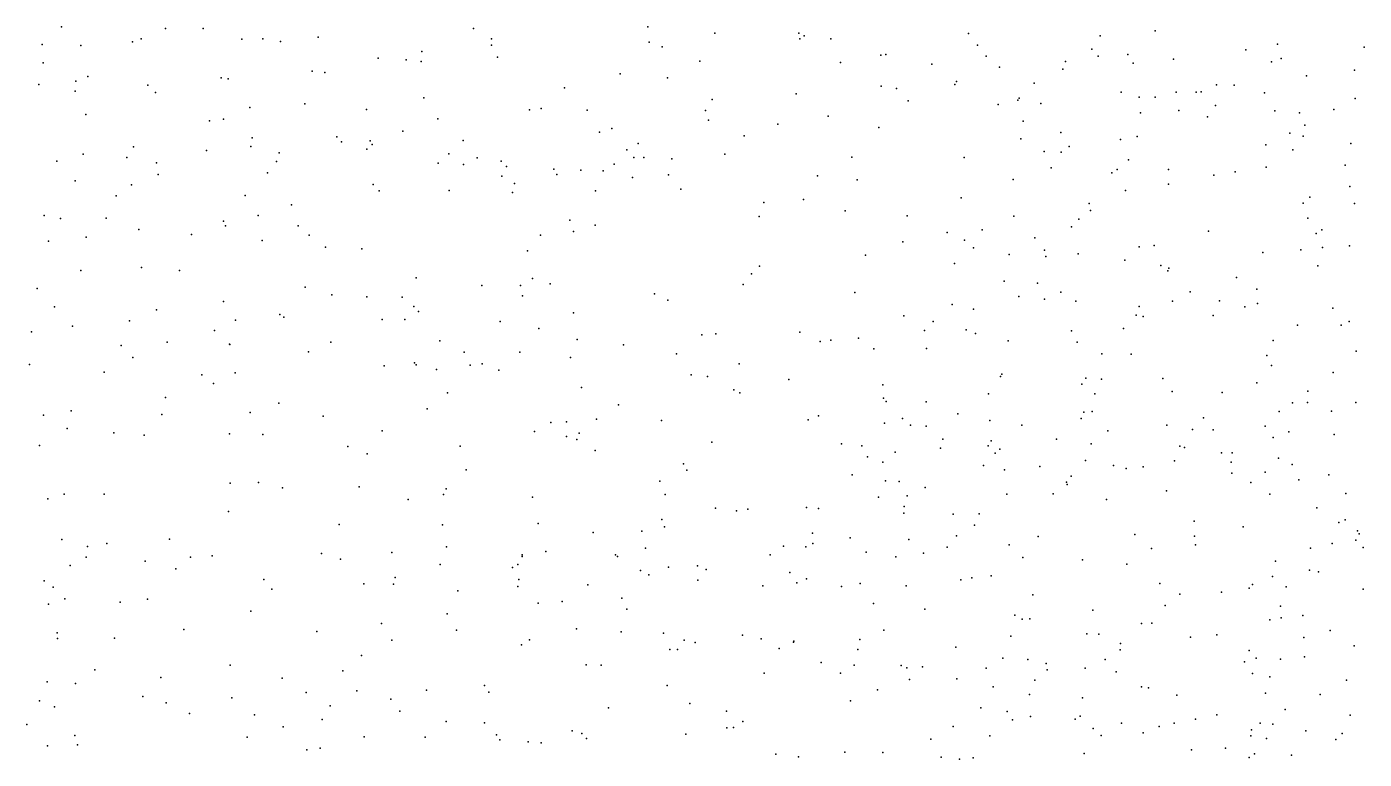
# Model space of a CAD drawing. Header units: metres. Extents: x -25 to 25, y -27.8 to 27.8.
# Drawn here: x -9.482 to -7.935, y 4.255 to 5.102 of the extents above; entities that cross this region are included whole.
import ezdxf

# ---------------------------------------------------------------- set-up
doc = ezdxf.new("R2010")
doc.units = ezdxf.units.M

msp = doc.modelspace()

# ---------------------------------------------------------------- linework, layer by layer
for p in [(-9.4414, 5.1017, 15.7807), (-9.3494, 5.0878, -2.2201), (-9.3211, 5.0999, 13.6428), (-9.2776, 5.0999, -17.5368), (-9.233, 5.0876, -9.3783), (-9.2086, 5.0877, -2.1318), (-9.1445, 5.0898, 15.6866), (-8.9652, 5.0996, 15.6322), (-8.9443, 5.0879, 26.2866), (-8.7634, 5.1018, 26.2498), (-8.686, 5.0943, 26.2154), (-8.589, 5.0943, 15.5462), (-8.5879, 5.0879, 26.1651), (-8.5827, 5.0914, -9.3175), (-8.5521, 5.088, 4.687), (-8.3927, 5.094, -19.5883), (-8.2406, 5.0912, 15.9727), (-8.1772, 5.0969, 17.6382), (-9.4638, 5.0811, 13.9341), (-9.419, 5.08, 3.2072), (-9.3593, 5.0844, -4.3106), (-9.1882, 5.0848, -17.2638), (-9.0248, 5.073, -15.5632), (-8.9444, 5.0806, -9.3981), (-8.7622, 5.0841, -9.3735), (-8.7471, 5.0786, 3.697), (-8.3823, 5.0805, 19.2748), (-8.2504, 5.0759, 20.2677), (-8.0722, 5.0751, 20.8234), (-8.0358, 5.0817, -19.572), (-7.9354, 5.0782, 19.1953), (-9.4625, 5.0602, -3.2352), (-9.0751, 5.0653, 11.0458), (-9.0431, 5.0635, 16.3608), (-9.0254, 5.0615, -16.744), (-8.9372, 5.0667, 18.1673), (-8.7036, 5.0619, -4.7359), (-8.5407, 5.0604, 19.1593), (-8.4941, 5.0689, -15.1909), (-8.4886, 5.0696, 13.7141), (-8.4352, 5.0585, 16.177), (-8.3726, 5.0679, -1.7117), (-8.2808, 5.0616, 20.1789), (-8.2428, 5.0678, -1.6199), (-8.2087, 5.0696, 20.4132), (-8.2026, 5.0597, 25.9823), (-8.1558, 5.0642, 20.5729), (-8.0428, 5.0611, 4.5577), (-8.0314, 5.0652, 26.0025), (-9.4108, 5.0442, -3.0516), (-9.2569, 5.0427, 10.7136), (-9.2485, 5.0414, 14.2385), (-9.1517, 5.0506, 13.6556), (-9.1371, 5.049, 26.2625), (-8.7954, 5.0475, 17.8394), (-8.7408, 5.0426, 13.6674), (-8.3572, 5.0552, 26.0504), (-8.284, 5.0529, 19.8837), (-8.0022, 5.0452, -17.2549), (-7.9465, 5.0515, 24.6851), (-9.4676, 5.0352, 26.0783), (-9.4255, 5.0273, -2.7126), (-9.4247, 5.0388, -17.6047), (-9.3414, 5.0341, 26.1704), (-9.3328, 5.0257, 15.78), (-8.8599, 5.0313, 14.4985), (-8.4939, 5.0332, 10.8952), (-8.4762, 5.0303, 17.6723), (-8.4086, 5.0352, -4.8424), (-8.4067, 5.0386, 14.7952), (-8.3169, 5.0367, 14.9521), (-8.2163, 5.026, 15.5871), (-8.1527, 5.0263, 15.3886), (-8.1296, 5.0263, -17.0417), (-8.1238, 5.0264, 25.9868), (-8.1063, 5.0346, -1.4837), (-8.0859, 5.0342, -16.1534), (-8.0506, 5.0255, 4.3982), (-9.1602, 5.0128, -4.4798), (-9.0224, 5.0196, 26.2725), (-8.689, 5.0177, 15.5628), (-8.5919, 5.0244, 16.2546), (-8.4627, 5.0163, 26.0943), (-8.3585, 5.0118, -9.1778), (-8.3357, 5.0171, 15.5673), (-8.3342, 5.0193, -16.3926), (-8.3092, 5.0129, 20.0815), (-8.1954, 5.0205, 20.5001), (-8.177, 5.0205, -16.544), (-8.1073, 5.0106, 19.5753), (-7.946, 5.0189, -20.8532), (-9.4133, 5.0003, 4.6839), (-9.254, 4.9949, 15.7554), (-9.2238, 5.0084, -19.3942), (-9.0888, 5.0061, 15.6854), (-9.0064, 4.9955, 13.6563), (-8.9003, 5.0059, -16.5493), (-8.8868, 5.0072, 15.6145), (-8.8336, 5.0055, 26.2519), (-8.6968, 5.005, 14.5727), (-8.5552, 4.9984, 26.1355), (-8.1941, 5.0024, 4.1876), (-8.1496, 5.0048, -19.6711), (-8.1166, 4.9976, -4.8467), (-8.0389, 5.0044, 20.897), (-8.0102, 5.0023, 19.3793), (-7.9704, 5.0061, 21.0563), (-9.2704, 4.9931, -17.1127), (-9.0466, 4.9809, -14.3895), (-8.8193, 4.9801, 4.6942), (-8.805, 4.9842, -14.9974), (-8.6933, 4.9939, 26.1971), (-8.6131, 4.9892, 3.8823), (-8.4965, 4.9855, -16.3822), (-8.3298, 4.9928, 19.9593), (-8.2862, 4.9797, 20.2516), (-8.0214, 4.9787, 25.9998), (-8.004, 4.9881, -21.0717), (-9.3582, 4.9631, -17.2911), (-9.2223, 4.9632, -16.7894), (-9.2211, 4.9733, 26.1954), (-9.123, 4.9744, -9.3222), (-9.1176, 4.9688, 14.3617), (-9.0845, 4.97, 10.6149), (-9.0824, 4.9656, -15.8171), (-8.9771, 4.9704, 15.6485), (-8.7747, 4.9668, -4.9666), (-8.6521, 4.9755, 17.8069), (-8.3323, 4.9723, -4.9646), (-8.2765, 4.9632, 19.802), (-8.217, 4.9715, -9.0806), (-8.1978, 4.9749, 19.6745), (-8.0493, 4.9652, 17.7683), (-8.0062, 4.9752, 20.9787), (-7.9508, 4.9667, 19.2053), (-9.4162, 4.9546, 10.9809), (-9.3658, 4.9506, -16.2958), (-9.2736, 4.9586, 16.3948), (-9.1896, 4.956, -2.0216), (-9.0885, 4.9604, -16.5968), (-8.9934, 4.9547, -14.5867), (-8.9609, 4.9504, -19.5637), (-8.7879, 4.9593, 18.0399), (-8.7799, 4.9508, -13.0339), (-8.7681, 4.9508, 3.7882), (-8.7358, 4.9489, 15.5738), (-8.6746, 4.9544, -5.0913), (-8.5279, 4.9512, -9.2184), (-8.398, 4.9507, 4.0732), (-8.3055, 4.9575, -19.7163), (-8.2857, 4.9568, 26.0456), (-8.2078, 4.9478, 15.252), (-8.0179, 4.9595, 13.7706), (-9.4466, 4.9465, -14.5055), (-9.3316, 4.9445, 10.5885), (-9.2031, 4.9329, -14.266), (-9.1927, 4.9459, -16.0279), (-9.006, 4.944, -4.7027), (-8.9767, 4.9425, 3.5955), (-8.9332, 4.9463, -15.4461), (-8.927, 4.9404, 10.5779), (-8.8722, 4.937, 11.0441), (-8.841, 4.9358, 16.3226), (-8.815, 4.9351, -19.6402), (-8.8024, 4.9431, 18.1997), (-8.2974, 4.9387, 15.5817), (-8.227, 4.9328, 19.2785), (-8.2209, 4.9366, 13.731), (-8.1617, 4.9366, 26.0043), (-8.0847, 4.934, -16.3286), (-8.0486, 4.9395, 19.4368), (-7.9574, 4.9419, -20.5801), (-9.4255, 4.9236, 15.8123), (-9.3605, 4.9192, -16.5051), (-9.3297, 4.931, 3.3001), (-9.0809, 4.9195, 15.68), (-8.9322, 4.9291, -14.9636), (-8.9175, 4.9207, 26.2164), (-8.8689, 4.9311, -1.9151), (-8.7811, 4.9276, 18.4253), (-8.7397, 4.9307, 18.6972), (-8.5676, 4.9293, 19.0057), (-8.5216, 4.9249, 26.1097), (-8.3411, 4.9252, 20.1597), (-8.1615, 4.9199, 20.634), (-8.1094, 4.9301, 20.7305), (-7.9522, 4.9171, -15.9598), (-9.378, 4.9062, -16.8848), (-9.2292, 4.9065, -16.1912), (-9.0742, 4.9121, 26.201), (-8.9932, 4.9126, 14.4578), (-8.9201, 4.9101, -15.1525), (-8.8242, 4.9122, -9.2854), (-8.7253, 4.9142, -16.3871), (-8.5835, 4.9019, 10.8391), (-8.4013, 4.9041, 19.1615), (-8.2112, 4.9126, -12.8694), (-7.9984, 4.9046, -21.4321), (-9.1756, 4.8958, 26.1597), (-8.6296, 4.8985, -1.8438), (-8.5356, 4.889, 4.0395), (-8.2532, 4.8973, 15.8389), (-8.252, 4.8893, 20.4207), (-8.006, 4.8978, 19.2959), (-7.9467, 4.8976, -1.245), (-9.4613, 4.8834, -1.9454), (-9.4425, 4.88, -16.7316), (-9.3896, 4.8806, -14.1818), (-9.2541, 4.877, 15.7609), (-9.2517, 4.8716, 4.7425), (-9.2138, 4.8837, -9.2332), (-9.1679, 4.8718, 13.8368), (-8.8538, 4.878, 13.6903), (-8.8243, 4.8725, 26.1823), (-8.6349, 4.8826, 10.5499), (-8.4639, 4.8832, -5.2534), (-8.3406, 4.8829, 4.2187), (-8.2737, 4.8704, 4.4337), (-8.2653, 4.8795, 19.7109), (-8.0007, 4.8804, -21.9074), (-9.4129, 4.8584, 26.0075), (-9.352, 4.8675, 15.7932), (-9.2909, 4.8617, -4.4748), (-9.1549, 4.8608, 15.7134), (-8.8877, 4.861, -5.2287), (-8.8496, 4.8651, 14.5308), (-8.4176, 4.8638, -12.963), (-8.3976, 4.8549, 19.9805), (-8.3769, 4.867, 14.8986), (-8.3162, 4.8577, 17.8483), (-8.1156, 4.8656, -5.0862), (-7.991, 4.8628, -4.9916), (-7.9843, 4.8669, 15.6582), (-9.4563, 4.8538, -17.0563), (-9.2095, 4.8546, 3.4569), (-9.136, 4.8468, -14.507), (-9.0942, 4.845, -16.0971), (-8.9025, 4.8428, 15.6149), (-8.4689, 4.8532, -16.2886), (-8.3869, 4.8462, 20.0976), (-8.3051, 4.8434, 20.3262), (-8.2662, 4.8394, -16.2391), (-8.1956, 4.8474, 26.0473), (-8.1781, 4.8487, 19.5714), (-8.0527, 4.8408, 20.8785), (-8.0086, 4.8438, 17.8876), (-7.9835, 4.8466, 21.0204), (-7.9523, 4.8485, 25.999), (-8.6345, 4.8248, 15.5541), (-8.5119, 4.8379, 10.6468), (-8.409, 4.828, 15.5734), (-8.3458, 4.8383, 20.2412), (-8.3035, 4.8363, 26.0813), (-8.2123, 4.8318, 15.5887), (-8.1705, 4.8258, -19.828), (-7.9889, 4.8255, 19.1897), (-9.4191, 4.8201, -9.1064), (-9.349, 4.8236, 16.4128), (-9.3048, 4.82, -14.3437), (-9.0314, 4.8114, 15.6595), (-8.897, 4.8108, 10.417), (-8.6438, 4.8161, 4.6516), (-8.1623, 4.8195, -5.2293), (-8.1612, 4.8225, -1.5112), (-8.0831, 4.8118, 26.0322), (-9.4694, 4.799, 15.8297), (-9.1595, 4.8009, 10.3789), (-8.9555, 4.8025, 26.1532), (-8.9109, 4.8027, 3.7667), (-8.8765, 4.8044, -15.5023), (-8.756, 4.793, 26.1512), (-8.6534, 4.8038, -15.0606), (-8.5243, 4.7944, 14.718), (-8.3517, 4.8075, 19.7964), (-8.313, 4.8053, -9.0606), (-8.286, 4.795, -5.3709), (-8.1368, 4.7954, 19.4735), (-8.0594, 4.7983, 13.7166), (-9.4494, 4.778, -14.3078), (-9.2539, 4.7842, 26.0686), (-9.129, 4.7918, -4.7611), (-9.0883, 4.7894, 4.739), (-9.0474, 4.789, 26.1383), (-9.0341, 4.7784, -19.6145), (-8.9083, 4.7908, -15.7268), (-8.7403, 4.7856, 10.9724), (-8.4118, 4.7805, 19.8626), (-8.3346, 4.7898, 15.9232), (-8.3051, 4.7867, 15.6117), (-8.2689, 4.7845, 20.4865), (-8.1956, 4.7783, 15.6454), (-8.1571, 4.7846, 20.7141), (-8.1028, 4.7849, 15.6577), (-8.0735, 4.7781, 19.3407), (-8.0588, 4.7817, -20.4182), (-9.3317, 4.7746, -19.4514), (-9.2402, 4.7625, -14.7081), (-9.1889, 4.7691, 15.7279), (-9.1843, 4.7661, -1.8822), (-9.0707, 4.7633, 3.6403), (-9.0443, 4.7635, -14.7525), (-9.0287, 4.7727, -5.0579), (-8.8496, 4.7711, -16.1769), (-8.4675, 4.7676, -1.7596), (-8.387, 4.7751, -15.3194), (-8.1992, 4.7684, 19.1765), (-8.191, 4.7669, 26.1025), (-8.1102, 4.7678, 20.8049), (-7.9716, 4.7765, 19.1153), (-9.4759, 4.7489, 25.9341), (-9.4285, 4.7558, -2.7099), (-9.3629, 4.7619, 10.2822), (-9.2645, 4.7507, -4.5933), (-8.9343, 4.7609, -16.0455), (-8.8894, 4.753, -19.7036), (-8.6849, 4.7467, -1.8601), (-8.5879, 4.7488, 15.5596), (-8.4439, 4.7506, 4.3247), (-8.4338, 4.7612, 20.0984), (-8.3955, 4.7515, 20.2485), (-8.3846, 4.7473, 15.5927), (-8.2737, 4.7503, 15.0768), (-8.2138, 4.7531, 13.6948), (-8.0125, 4.7567, 19.2154), (-7.9622, 4.7567, 24.7914), (-7.9527, 4.7612, 21.1087), (-9.3723, 4.7334, 15.792), (-9.3193, 4.737, 3.4858), (-9.2473, 4.7349, 11.0302), (-9.2467, 4.7345, -14.5353), (-9.1298, 4.7373, 26.0855), (-9.0041, 4.7388, -9.1661), (-8.8453, 4.7403, -9.1691), (-8.7915, 4.7341, 15.5744), (-8.7013, 4.7455, 4.0262), (-8.5643, 4.7377, 26.173), (-8.5522, 4.7395, 18.2712), (-8.5199, 4.7418, -19.8359), (-8.347, 4.7387, -20.9624), (-8.2673, 4.7371, 20.5583), (-8.0405, 4.7392, 20.9573), (-9.3589, 4.7195, 25.9553), (-9.156, 4.7258, 16.402), (-8.9759, 4.7255, 14.401), (-8.9115, 4.7255, -15.0814), (-8.8529, 4.7193, 26.1486), (-8.7303, 4.7238, -5.4946), (-8.5024, 4.7296, 15.574), (-8.4415, 4.7298, 26.1757), (-8.2387, 4.7238, 19.5366), (-8.2047, 4.7233, 20.6812), (-8.0482, 4.7216, 26.0831), (-7.9449, 4.7268, 15.6828), (-9.4782, 4.7114, -3.2952), (-9.3922, 4.7025, -2.9272), (-9.2405, 4.7017, 15.7442), (-9.0682, 4.7098, 13.9929), (-9.0332, 4.7134, -5.233), (-9.0315, 4.7111, -13.093), (-9.008, 4.7054, -1.8895), (-8.969, 4.7106, 11.0055), (-8.9549, 4.7122, 15.626), (-8.9359, 4.7049, 13.7813), (-8.658, 4.7119, 10.3233), (-8.3542, 4.7003, 18.1235), (-8.0425, 4.7102, -12.8085), (-7.9714, 4.7021, 24.6448), (-9.2791, 4.6992, 25.997), (-9.2656, 4.6894, 4.7638), (-8.8404, 4.6849, 10.2711), (-8.7133, 4.6994, 26.1498), (-8.6946, 4.6974, 14.588), (-8.6007, 4.6938, -13.0316), (-8.492, 4.6876, -9.0881), (-8.356, 4.6974, 20.409), (-8.2617, 4.6884, 15.6409), (-8.2572, 4.6954, -19.9178), (-8.239, 4.6943, -15.5523), (-8.1683, 4.6953, 26.1559), (-8.0595, 4.6901, 19.2326), (-9.3212, 4.673, -13.1666), (-8.995, 4.6786, 26.1049), (-8.6642, 4.682, 16.2113), (-8.6571, 4.6787, 15.556), (-8.491, 4.6723, 18.561), (-8.3696, 4.6775, 19.6578), (-8.2468, 4.6773, 15.5055), (-8.1576, 4.68, -21.7587), (-8.0997, 4.6789, -5.4692), (-8.0006, 4.6804, -8.8602), (-9.4303, 4.6577, 25.9337), (-9.2232, 4.6557, -4.7389), (-9.1902, 4.6666, 26.0185), (-9.0188, 4.6602, 15.6439), (-8.7975, 4.6648, -15.3757), (-8.488, 4.6686, 20.0331), (-8.442, 4.6683, 18.7648), (-8.4053, 4.6541, 18.3338), (-8.2596, 4.6562, 19.4905), (-8.2501, 4.6568, -5.5431), (-8.0337, 4.6568, 18.1057), (-8.0183, 4.6671, -1.2877), (-8.0009, 4.6675, 19.1112), (-7.9733, 4.6573, 13.6967), (-7.9452, 4.6675, 21.1756), (-9.4622, 4.6527, -1.6379), (-9.3254, 4.6535, -1.7666), (-9.1388, 4.6515, -5.034), (-8.8757, 4.6444, 15.5856), (-8.8577, 4.6451, -5.5394), (-8.8227, 4.6482, -14.9347), (-8.7479, 4.6464, 13.7348), (-8.5783, 4.6472, 4.4654), (-8.5661, 4.6519, 26.2211), (-8.4901, 4.6435, 20.1493), (-8.4692, 4.649, 19.7954), (-8.4601, 4.6412, 26.2483), (-8.4417, 4.6401, 20.3131), (-8.3684, 4.6464, -21.2022), (-8.3312, 4.6412, 18.9077), (-8.2628, 4.6489, 26.2257), (-8.1637, 4.6412, 10.2282), (-8.1211, 4.6498, 20.8709), (-8.0499, 4.6401, 10.0588), (-9.4349, 4.6374, -4.4312), (-9.3807, 4.6322, 11.0204), (-9.3458, 4.6295, 10.1259), (-9.2473, 4.631, -8.9741), (-9.2087, 4.6303, -19.5752), (-9.0705, 4.6345, 26.0507), (-8.8946, 4.6337, 3.8803), (-8.8576, 4.628, 14.4683), (-8.8457, 4.6247, 16.2902), (-8.8429, 4.632, 26.1389), (-8.4224, 4.625, 15.5931), (-8.3668, 4.6229, 20.4857), (-8.2913, 4.6251, 15.6745), (-8.2317, 4.6346, 10.0278), (-8.1339, 4.6361, -15.7278), (-8.1102, 4.6357, 9.8902), (-8.0408, 4.6269, 20.9894), (-8.0225, 4.6333, 26.138), (-7.9701, 4.6302, 9.8231), (-9.4667, 4.6177, 15.8307), (-9.1102, 4.6164, 11.0255), (-9.0878, 4.6081, 3.738), (-8.9805, 4.6168, -9.0644), (-8.8246, 4.612, -13.0982), (-8.6895, 4.6216, 4.1575), (-8.5396, 4.6195, 14.6538), (-8.5161, 4.6172, 16.0521), (-8.4778, 4.61, -19.9581), (-8.4251, 4.6146, -1.7252), (-8.3703, 4.6174, 10.4955), (-8.362, 4.6088, 19.5694), (-8.3568, 4.6136, 14.8078), (-8.2512, 4.6195, 20.6849), (-8.1487, 4.6168, 9.7345), (-8.1433, 4.6155, -22.1399), (-8.1005, 4.6093, 19.2216), (-8.0882, 4.6092, -15.9584), (-8.7225, 4.5965, -16.0338), (-8.5097, 4.6044, 15.5751), (-8.492, 4.5982, 20.226), (-8.3754, 4.5944, 26.2808), (-8.3103, 4.5932, 20.6198), (-8.2575, 4.6004, 19.4266), (-8.2251, 4.5947, 15.1623), (-8.191, 4.5931, 20.797), (-8.1549, 4.5998, 19.2924), (-8.0892, 4.5983, 26.2039), (-8.0344, 4.6031, -20.2515), (-8.0189, 4.5955, -19.9749), (-8.9735, 4.5897, 4.6978), (-8.7497, 4.5766, -9.0605), (-8.7185, 4.589, 26.1904), (-8.5274, 4.5839, 19.8592), (-8.4889, 4.5769, -16.0656), (-8.3514, 4.5894, -12.8429), (-8.2743, 4.5821, 26.2798), (-8.2106, 4.5911, 15.6664), (-8.0884, 4.5858, 15.6953), (-8.0501, 4.5869, 19.1216), (-8.0109, 4.5781, 9.4544), (-7.9762, 4.5836, 24.5127), (-9.4381, 4.5613, 4.7751), (-9.392, 4.5613, 15.8003), (-9.2463, 4.5741, -4.8686), (-9.2137, 4.5747, -5.1752), (-9.1859, 4.5688, -5.4139), (-9.0971, 4.5699, 15.6681), (-8.9967, 4.5675, 15.6314), (-8.7436, 4.5611, -1.8636), (-8.4729, 4.5762, 19.687), (-8.443, 4.569, 20.4368), (-8.3487, 4.5613, 9.869), (-8.295, 4.5616, 18.7386), (-8.2794, 4.5753, -20.0663), (-8.2789, 4.5726, -15.994), (-8.1641, 4.5652, 9.5289), (-8.0664, 4.5748, -22.3772), (-8.0444, 4.5613, 18.2486), (-7.9566, 4.5622, 26.1607), (-9.457, 4.5559, -3.1473), (-9.0405, 4.5554, -14.8763), (-8.9998, 4.5609, 26.0608), (-8.8968, 4.5579, -15.0629), (-8.58, 4.5461, 15.5666), (-8.4971, 4.558, -5.6002), (-8.4671, 4.547, 10.602), (-8.4638, 4.5595, -20.9369), (-8.2333, 4.5552, 19.3424), (-9.2484, 4.5412, 16.4175), (-8.7472, 4.532, -19.9761), (-8.6855, 4.5452, -5.6172), (-8.6609, 4.5421, -20.387), (-8.6481, 4.5442, 14.546), (-8.5663, 4.5449, 20.0449), (-8.4675, 4.5395, -20.2951), (-8.4106, 4.5381, -20.5953), (-8.3806, 4.5388, 19.508), (-7.9904, 4.5455, 24.7394), (-7.9573, 4.5319, -22.5923), (-9.1204, 4.5262, -19.6769), (-9.0008, 4.526, -14.796), (-8.8904, 4.5276, 15.588), (-8.8268, 4.5172, -20.4047), (-8.7705, 4.5185, 15.5644), (-8.7443, 4.5236, -15.4261), (-8.5731, 4.5163, -20.5458), (-8.3859, 4.5254, 15.8739), (-8.2005, 4.5149, 20.8608), (-8.132, 4.53, 19.1754), (-8.0753, 4.5235, 21.03), (-7.9647, 4.5288, 21.288), (-7.9431, 4.5189, 25.0157), (-7.9413, 4.5157, 15.7361), (-9.441, 4.5089, 10.8248), (-9.4111, 4.5008, 16.4308), (-9.3888, 4.5044, 9.9823), (-9.3164, 4.5093, -5.3265), (-8.9961, 4.5006, -1.867), (-8.6068, 4.5014, 16.1177), (-8.5808, 4.5004, 20.1935), (-8.573, 4.5043, 26.3026), (-8.5296, 4.5109, 20.3539), (-8.4618, 4.5089, 15.5983), (-8.4174, 4.5003, 26.3515), (-8.4067, 4.5132, 20.5768), (-8.3458, 4.5027, -15.7586), (-8.3124, 4.5126, 20.7165), (-8.1318, 4.5129, 15.7072), (-8.1306, 4.5029, -15.9251), (-7.9723, 4.5044, 26.2303), (-7.9452, 4.5083, 21.3833), (-7.9368, 4.4996, 18.8973), (-9.4129, 4.4885, -5.5079), (-9.3445, 4.4841, 25.9327), (-9.2923, 4.4886, 3.7655), (-9.2673, 4.4899, 15.7494), (-9.1406, 4.4927, 25.9907), (-9.1189, 4.4862, 10.0226), (-9.0594, 4.4938, 26.0289), (-8.9089, 4.4913, 13.9998), (-8.9089, 4.4893, -20.2672), (-8.8813, 4.4951, 14.3098), (-8.8011, 4.4911, -15.1996), (-8.7986, 4.4892, 4.1614), (-8.7662, 4.499, 4.5401), (-8.6223, 4.4912, 10.7498), (-8.5111, 4.4943, -15.5883), (-8.4767, 4.4889, 9.7909), (-8.4447, 4.493, 19.5405), (-8.33, 4.4881, 19.3811), (-8.261, 4.4855, 15.5763), (-8.1812, 4.4987, 26.3383), (-8.0378, 4.4841, 18.4521), (-7.9975, 4.499, 13.6046), (-9.4313, 4.479, -14.3611), (-9.309, 4.475, -19.5585), (-9.0037, 4.4801, -13.1902), (-8.9198, 4.4765, 9.9973), (-8.9138, 4.4801, 26.1177), (-8.7721, 4.4731, 9.9485), (-8.7398, 4.477, 4.3859), (-8.7062, 4.4784, 13.7604), (-8.6963, 4.4741, -20.7323), (-8.5994, 4.471, -9.0017), (-8.2099, 4.4806, 15.6858), (-7.9985, 4.4734, -8.8291), (-7.9882, 4.4716, -15.8161), (-9.4615, 4.461, -2.8925), (-9.4511, 4.4539, -14.5921), (-9.2074, 4.4626, -8.7967), (-9.0917, 4.4576, -5.6502), (-9.0576, 4.4575, 10.9304), (-9.0556, 4.4652, -8.8929), (-8.9137, 4.4547, 4.033), (-8.9125, 4.4628, -20.0807), (-8.833, 4.4566, 16.2618), (-8.7623, 4.4682, 26.2253), (-8.7056, 4.462, -15.7266), (-8.6306, 4.4555, 20.129), (-8.5913, 4.459, -15.8827), (-8.5803, 4.4636, 19.7087), (-8.5396, 4.4546, 15.5832), (-8.518, 4.4582, 20.469), (-8.4648, 4.4553, -20.688), (-8.4016, 4.4625, -15.9184), (-8.389, 4.4645, 9.563), (-8.3667, 4.4669, -20.5263), (-8.1718, 4.4581, 20.9547), (-8.0646, 4.457, -1.3354), (-8.0416, 4.4662, 18.62), (-8.0256, 4.4544, 21.2211), (-9.4375, 4.4403, -19.4695), (-9.3418, 4.4401, -1.6953), (-9.1982, 4.4515, 4.7611), (-8.9831, 4.4496, -20.5178), (-8.7935, 4.4412, 10.8385), (-8.3185, 4.4449, 20.7782), (-8.1487, 4.4456, 19.0991), (-8.1003, 4.4481, 21.0785), (-8.0685, 4.4527, 19.045), (-7.9365, 4.4515, 21.4765), (-9.4565, 4.4343, -5.3045), (-9.3736, 4.4366, 15.8098), (-9.2224, 4.4262, 10.8977), (-8.9955, 4.4231, -19.8607), (-8.8904, 4.4355, 14.1587), (-8.8626, 4.4372, -20.7469), (-8.7877, 4.4283, 13.8891), (-8.5026, 4.4349, -1.7579), (-8.4433, 4.4285, 26.3963), (-8.2493, 4.4271, 26.4068), (-8.1656, 4.4325, -1.4767), (-8.0324, 4.432, 15.756), (-9.0716, 4.4118, -20.3545), (-8.3392, 4.4215, -21.8166), (-8.331, 4.4168, -1.632), (-8.3219, 4.4171, 19.2829), (-8.1929, 4.4119, 9.318), (-8.1811, 4.4123, 13.568), (-8.0445, 4.416, -20.1735), (-8.0316, 4.4183, 26.3376), (-8.0064, 4.4212, 21.3442), (-9.4465, 4.4011, -4.5864), (-9.4458, 4.3944, -13.4409), (-9.38, 4.3948, -5.7503), (-9.3, 4.405, 15.7705), (-9.146, 4.4027, 25.9813), (-9.0595, 4.3925, -20.65), (-8.9849, 4.4043, -14.9366), (-8.9003, 4.3931, 15.5931), (-8.8462, 4.4055, 26.2105), (-8.7943, 4.4024, -8.9548), (-8.7456, 4.4005, -20.8826), (-8.7215, 4.3926, 9.7665), (-8.6542, 4.3984, 20.2145), (-8.6326, 4.3942, 15.5605), (-8.5946, 4.3913, 19.6284), (-8.5185, 4.3934, 19.5108), (-8.4907, 4.4043, -12.7567), (-8.3439, 4.3971, 14.6729), (-8.256, 4.4001, -8.9494), (-8.2421, 4.3994, 19.1616), (-8.1364, 4.396, 26.4038), (-8.1057, 4.3987, -5.6111), (-8.0051, 4.3956, 24.887), (-7.9748, 4.4039, 25.546), (-8.9096, 4.3872, 4.5634), (-8.738, 4.3817, -15.32), (-8.7292, 4.3817, -15.4068), (-8.7088, 4.39, 26.3077), (-8.6117, 4.3831, -5.6527), (-8.5953, 4.3901, 20.439), (-8.5209, 4.3819, 16.0145), (-8.4075, 4.3846, 20.7275), (-8.2177, 4.3815, -15.8063), (-8.217, 4.3887, -20.5484), (-8.0683, 4.3806, -12.4491), (-7.9471, 4.3859, 24.0533), (-9.2463, 4.3636, -14.7184), (-9.0944, 4.3748, 16.3731), (-8.8348, 4.364, 4.336), (-8.8174, 4.3636, -1.8498), (-8.5631, 4.3667, 20.5262), (-8.5251, 4.3636, 14.5127), (-8.4706, 4.3632, 20.6645), (-8.4642, 4.3606, 19.3987), (-8.446, 4.3617, -8.9776), (-8.3723, 4.3601, -20.837), (-8.3533, 4.3717, 20.8078), (-8.3244, 4.3703, -12.5402), (-8.303, 4.3656, 20.88), (-8.258, 4.3604, -20.7121), (-8.2349, 4.3704, -22.28), (-8.074, 4.3675, 24.4478), (-8.0602, 4.3719, 24.6917), (-8.0323, 4.3708, 24.2175), (-8.0044, 4.3733, 21.4377), (-9.4579, 4.3446, -5.0439), (-9.4029, 4.3582, 15.8494), (-9.3266, 4.3493, -8.5032), (-9.1864, 4.3488, 15.7204), (-9.1163, 4.3571, -20.1148), (-8.6292, 4.3545, 26.3757), (-8.541, 4.3545, 26.4109), (-8.4612, 4.3473, 26.446), (-8.4063, 4.3477, 15.9046), (-8.3161, 4.3464, 15.6717), (-8.302, 4.3581, -15.959), (-8.2223, 4.3558, 14.7903), (-8.0645, 4.3541, 21.2706), (-8.0445, 4.3503, -11.3946), (-7.956, 4.3463, -11.5248), (-9.4252, 4.3424, 25.9979), (-9.1586, 4.332, 9.8041), (-9.0999, 4.3341, 15.6802), (-9.0195, 4.3346, 10.8299), (-8.9524, 4.3403, -20.9112), (-8.9474, 4.3324, 4.1878), (-8.7412, 4.3401, 15.5764), (-8.4981, 4.3353, 9.5061), (-8.3645, 4.3385, 19.244), (-8.3222, 4.3297, -5.6124), (-8.1928, 4.3386, 21.0669), (-8.1847, 4.3374, 26.46), (-8.0497, 4.3312, 15.7762), (-7.9864, 4.3299, 25.4041), (-9.4668, 4.3225, 4.7747), (-9.4496, 4.3154, 9.7056), (-9.3475, 4.3273, 10.6641), (-9.3205, 4.3203, 25.9619), (-9.2444, 4.3258, -19.6714), (-9.1306, 4.3167, 4.712), (-9.0607, 4.3243, -8.7858), (-8.809, 4.3144, 14.1088), (-8.715, 4.3194, 20.1253), (-8.5292, 4.3223, 15.6054), (-8.3786, 4.3145, 10.4766), (-8.2609, 4.3261, 19.0922), (-8.152, 4.3289, 21.1529), (-9.2932, 4.3077, 15.7996), (-9.2181, 4.3061, -20.4507), (-9.1402, 4.3008, -19.9042), (-9.0502, 4.3105, 26.0472), (-8.9966, 4.2984, 15.6492), (-8.6727, 4.3105, 19.7602), (-8.6536, 4.2986, 16.1334), (-8.3482, 4.3102, 13.6001), (-8.3421, 4.3003, 20.9184), (-8.3212, 4.3044, 9.3677), (-8.2697, 4.3011, 21.0144), (-8.2639, 4.3047, 15.7068), (-8.1304, 4.3013, 14.9496), (-8.1059, 4.3063, 15.1075), (-8.0269, 4.3126, -16.1481), (-7.9517, 4.3057, 26.3743), (-9.4815, 4.2951, -4.843), (-9.185, 4.2922, 10.6996), (-8.9523, 4.2971, 26.1545), (-8.9384, 4.2833, 4.4526), (-8.8509, 4.2879, -21.0606), (-8.8397, 4.2847, -15.2318), (-8.7196, 4.284, 20.2639), (-8.6721, 4.2912, 9.6008), (-8.6646, 4.2918, 14.409), (-8.4106, 4.2926, 15.6472), (-8.2489, 4.2904, 10.3599), (-8.2159, 4.2968, -11.4132), (-8.1911, 4.2856, -11.6006), (-8.1726, 4.2929, 15.7461), (-8.1551, 4.2967, 18.9843), (-8.0658, 4.2888, 21.3899), (-8.0558, 4.2968, -20.493), (-8.0412, 4.2955, 26.4281), (-8.003, 4.2879, 25.2242), (-7.961, 4.2847, -20.3319), (-9.4576, 4.2705, 10.4759), (-9.4259, 4.2822, 3.973), (-9.4229, 4.2714, 15.9132), (-9.2267, 4.2804, -20.2216), (-9.1424, 4.2676, -8.6638), (-9.0913, 4.2809, -1.8048), (-9.021, 4.2803, -5.7911), (-8.9347, 4.2775, 16.2999), (-8.9017, 4.2749, -8.8727), (-8.8867, 4.274, 15.6162), (-8.8344, 4.2788, 26.2789), (-8.4365, 4.278, -21.6035), (-8.3682, 4.2818, 19.17), (-8.2394, 4.2822, -1.5165), (-8.0958, 4.2676, 18.9304), (-8.0666, 4.2818, 10.2407), (-8.0485, 4.279, -1.2947), (-7.9684, 4.2777, 15.8386), (-9.1576, 4.2658, 26.0043), (-8.6154, 4.2608, 26.4374), (-8.5894, 4.2577, 20.61), (-8.5359, 4.263, 26.4668), (-8.4919, 4.2626, -21.3131), (-8.4246, 4.2573, 20.8638), (-8.4032, 4.2549, -21.9855), (-8.3874, 4.2567, 26.5066), (-8.2593, 4.2614, 21.0902), (-8.135, 4.2659, 24.147), (-8.0686, 4.2569, -8.8681), (-8.0622, 4.2613, -15.7151), (-8.0194, 4.2598, -11.839)]:
    msp.add_point(p)

doc.saveas('drawing.dxf')
